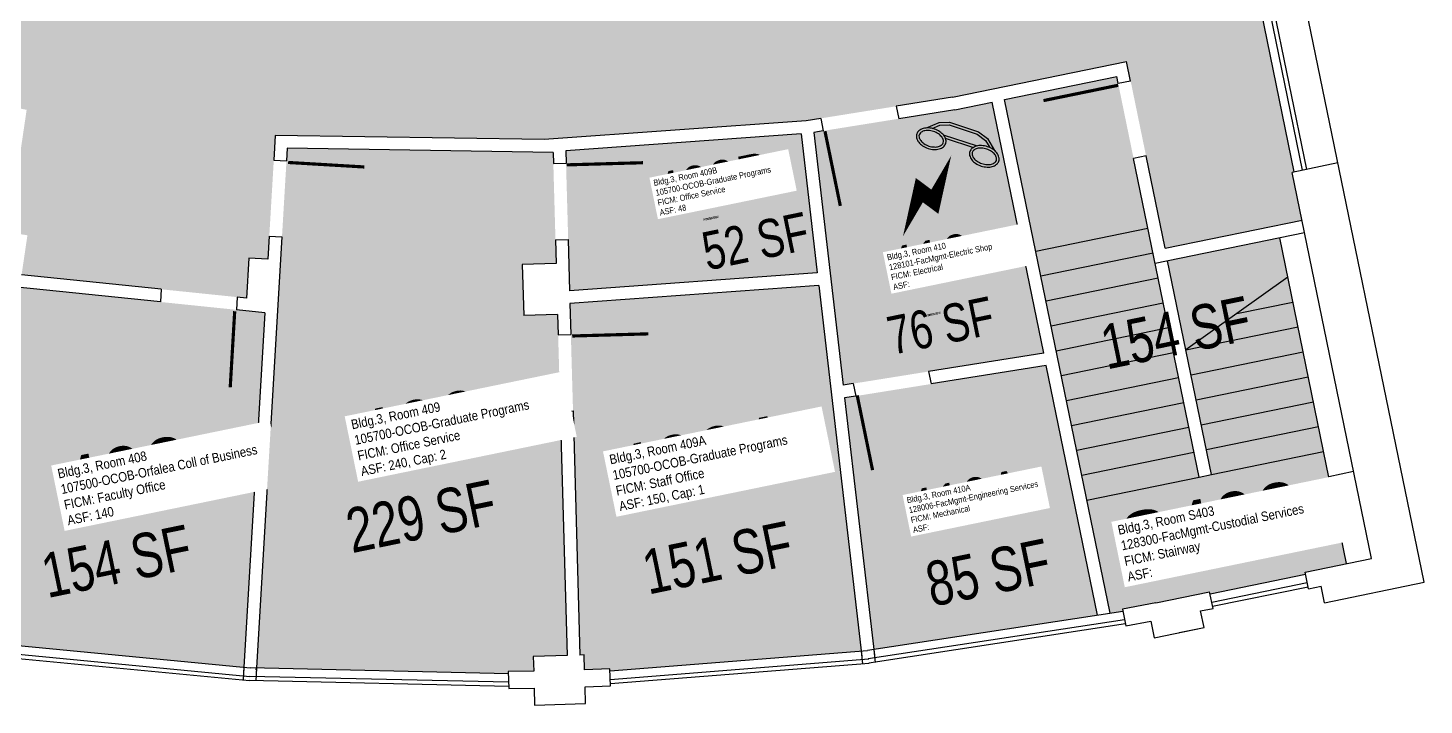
# Model space of a CAD drawing. Header units: inches. Extents: x 69197310 to 69200176, y 27671258 to 27673533.
# Drawn here: x 69199517 to 69200176, y 27671258 to 27671577 of the extents above; entities that cross this region are included whole.
import ezdxf
from ezdxf.enums import TextEntityAlignment as Align

# ---------------------------------------------------------------- set-up
doc = ezdxf.new("R2010")
doc.units = ezdxf.units.IN
doc.header["$LTSCALE"] = 100
doc.header["$MEASUREMENT"] = 0
doc.layers.get('0').update_dxf_attribs({"linetype": 'CONTINUOUS'})
for name, color, linetype in [('A-DOOR', 2, 'CONTINUOUS'), ('A-FLOR', 3, 'CONTINUOUS'), ('A-GLAZ', 1, 'CONTINUOUS'), ('A-IDEN-ICON', 4, 'CONTINUOUS'), ('A-IDEN-RNUM', 7, 'CONTINUOUS'), ('A-IDEN-SNUM', 4, 'CONTINUOUS'), ('A-IDEN-VNUM', 4, 'CONTINUOUS'), ('A-WALL', 5, 'CONTINUOUS'), ('AREA-TEXT', 3, 'CONTINUOUS'), ('Rooms-Category-Color', 7, 'CONTINUOUS'), ('Rooms-College-Color', 7, 'CONTINUOUS'), ('Rooms-Department-Color', 7, 'CONTINUOUS'), ('Rooms-Division-Color', 7, 'CONTINUOUS'), ('Rooms-Information', 7, 'CONTINUOUS')]:
    doc.layers.add(name, color=color, linetype=linetype)
doc.styles.add('CP_AREA', font='arial.ttf', dxfattribs={"height": 15})
doc.styles.add('CP_ROOMSNUMBER', font='arial.ttf', dxfattribs={"height": 1})
doc.styles.add('CP_ROOMVNUMBER', font='arial.ttf', dxfattribs={"width": 0.85, "height": 0.075})

# ---------------------------------------------------------------- blocks, each defined once
blk = doc.blocks.new('CPELECT')
blk.add_lwpolyline([(0.0623, 0.0629, 0, 0.03, 0), (0.0105, -0.0168, 0.03, 0.03, 0), (-0.0105, 0.0068, 0.03, 0, 0), (-0.0623, -0.0729, 0.03, 0, 0)], format="xyseb")
blk = doc.blocks.new('Cpphone')
at = {"color": 0, "linetype": 'ByBlock'}
for p, q in [((0.0169, 0.0279), (-0.0182, -0.0329)), ((0.0096, 0.0252), (-0.0196, -0.0252))]:
    blk.add_line(p, q, dxfattribs=at)
for points in [[(0.0364, 0.0572), (0.0417, 0.0308), (0.0382, 0.0108), (0.0082, -0.0411), (-0.0083, -0.0558), (-0.0338, -0.0645)], [(0.0334, 0.047), (0.0366, 0.0307), (0.0334, 0.0126), (0.0043, -0.0379), (-0.0109, -0.0514), (-0.0265, -0.0567)]]:
    blk.add_lwpolyline(points, dxfattribs=at)
for points in [[(0.0288, 0.0786, 0.139889), (0.0216, 0.0804, 0.107118), (0.0122, 0.0781, 0.079812), (0.0039, 0.0722, 0.067459), (-0.0035, 0.0626, 0.067459), (-0.008, 0.0515, 0.079812), (-0.009, 0.0413, 0.107118), (-0.0064, 0.032, 0.139889), (-0.0012, 0.0267, 0.139889), (0.0061, 0.0248, 0.107118), (0.0155, 0.0272, 0.079812), (0.0238, 0.0331, 0.067459), (0.0312, 0.0426, 0.067459), (0.0357, 0.0538, 0.079812), (0.0367, 0.0639, 0.107118), (0.034, 0.0732, 0.139889)], [(0.0263, 0.0743, 0.139889), (0.0218, 0.0754, 0.107118), (0.0144, 0.0736, 0.079812), (0.0074, 0.0686, 0.067459), (0.0008, 0.0601, 0.067459), (-0.0032, 0.0502, 0.079812), (-0.004, 0.0417, 0.107118), (-0.0019, 0.0344, 0.139889), (0.0013, 0.031, 0.139889), (0.0059, 0.0298, 0.107118), (0.0133, 0.0317, 0.079812), (0.0203, 0.0367, 0.067459), (0.0268, 0.0451, 0.067459), (0.0309, 0.055, 0.079812), (0.0317, 0.0636, 0.107118), (0.0296, 0.0709, 0.139889)], [(-0.0262, -0.0167, 0.139889), (-0.0334, -0.0148, 0.107118), (-0.0428, -0.0172, 0.079812), (-0.0511, -0.0231, 0.067459), (-0.0585, -0.0326, 0.067459), (-0.063, -0.0438, 0.079812), (-0.064, -0.0539, 0.107118), (-0.0614, -0.0632, 0.139889), (-0.0562, -0.0686, 0.139889), (-0.0489, -0.0704, 0.107118), (-0.0395, -0.0681, 0.079812), (-0.0312, -0.0622, 0.067459), (-0.0238, -0.0526, 0.067459), (-0.0193, -0.0415, 0.079812), (-0.0183, -0.0313, 0.107118), (-0.021, -0.022, 0.139889)], [(-0.0287, -0.021, 0.139889), (-0.0332, -0.0198, 0.107118), (-0.0406, -0.0217, 0.079812), (-0.0476, -0.0267, 0.067459), (-0.0542, -0.0351, 0.067459), (-0.0582, -0.045, 0.079812), (-0.059, -0.0536, 0.107118), (-0.0569, -0.0609, 0.139889), (-0.0537, -0.0643, 0.139889), (-0.0491, -0.0654, 0.107118), (-0.0417, -0.0636, 0.079812), (-0.0347, -0.0586, 0.067459), (-0.0282, -0.0501, 0.067459), (-0.0241, -0.0402, 0.079812), (-0.0233, -0.0317, 0.107118), (-0.0254, -0.0244, 0.139889)]]:
    blk.add_lwpolyline(points, format="xyb", close=True, dxfattribs=at)

msp = doc.modelspace()

# ---------------------------------------------------------------- hatches: boundary and pattern name
at = {"layer": 'Rooms-Category-Color', "true_color": 0xadadad}
for points in [[(69199759.08, 27671584.56), (69199752.26, 27671584.67), (69199716.23, 27671585.22), (69199640.42, 27671586.4), (69199565, 27671594.17), (69199529.16, 27671597.86), (69199522.38, 27671598.56), (69199515.69, 27671599.85), (69199480.3, 27671606.65), (69199405.84, 27671620.97), (69199332.92, 27671641.72), (69199298.26, 27671651.59), (69199291.71, 27671653.45), (69199285.34, 27671655.88), (69199251.67, 27671668.73), (69199180.83, 27671695.76), (69199112.62, 27671728.86), (69199080.2, 27671744.59), (69199074.07, 27671747.57), (69199068.22, 27671751.06), (69199037.29, 27671769.56), (69198972.22, 27671808.48), (69198910.8, 27671852.92), (69198881.6, 27671874.05), (69198876.08, 27671878.04), (69198870.92, 27671882.5), (69198843.68, 27671906.09), (69198786.36, 27671955.72), (69198733.58, 27672010.15), (69198708.5, 27672036.02), (69198703.75, 27672040.91), (69198699.45, 27672046.2), (69198676.72, 27672074.16), (69198628.89, 27672132.99), (69198586.36, 27672195.76), (69198566.15, 27672225.59), (69198562.33, 27672231.24), (69198559.01, 27672237.19), (69198541.48, 27672268.67), (69198504.59, 27672334.91), (69198456.1, 27672443.23), (69198454.6, 27672447.57), (69198442.81, 27672481.59), (69198417.24, 27672555.35), (69198409.37, 27672586.64), (69198400.59, 27672621.59), (69198388.3, 27672670.44), (69198386.49, 27672679.26), (69198396.57, 27672681.33), (69198364.36, 27672838.05), (69198313.43, 27672827.58), (69198296.31, 27672910.84), (69198299.25, 27672911.45), (69198291.6, 27672948.67), (69198211.28, 27672932.16), (69198218.93, 27672894.94), (69198221.87, 27672895.54), (69198271.2, 27672655.56), (69198327.66, 27672667.17), (69198329.48, 27672658.35), (69198359.69, 27672538.18), (69198397.32, 27672429.62), (69198386.17, 27672425.2), (69198352.7, 27672411.94), (69198340.75, 27672407.2), (69198361.01, 27672361.95), (69198380.62, 27672318.14), (69198395.98, 27672283.84), (69198449.43, 27672310.63), (69198511.19, 27672199.75), (69198582.37, 27672094.68), (69198535.4, 27672059.78), (69198540.76, 27672052.56), (69198525.59, 27672041.28), (69198592.91, 27671958.5), (69198607.04, 27671971.05), (69198618.99, 27671957.59), (69198663.03, 27671996.72), (69198745.11, 27671912.07), (69198841.06, 27671829), (69198804.72, 27671783.13), (69198811.77, 27671777.54), (69198800.04, 27671762.73), (69198886.48, 27671700.18), (69198896.89, 27671715.97), (69198911.92, 27671706.06), (69198944.33, 27671755.25), (69199045.52, 27671694.73), (69199159.7, 27671639.32), (69199136.47, 27671585.61), (69199144.73, 27671582.04), (69199137.23, 27671564.69), (69199236.92, 27671526.65), (69199242.88, 27671544.59), (69199259.96, 27671538.91), (69199278.54, 27671594.82), (69199391.94, 27671562.55), (69199516.57, 27671538.58), (69199508.04, 27671480.69), (69199516.94, 27671479.38), (69199514.18, 27671460.68), (69199620.32, 27671449.74), (69199621.44, 27671468.61), (69199630.42, 27671468.07), (69199633.88, 27671526.49), (69199760.77, 27671524.53), (69199884.36, 27671533.42), (69199891.27, 27671534.53), (69199926.85, 27671540.24), (69199953.47, 27671544.51), (69200035.62, 27671561.39), (69200053.74, 27671473.24), (69200118.39, 27671486.53), (69200113.76, 27671509.05), (69200114.74, 27671509.26), (69200096.62, 27671597.41), (69200095.64, 27671597.21), (69200088.62, 27671631.34), (69200036.52, 27671620.63), (69200001.23, 27671613.54), (69199987.89, 27671610.8), (69199952.31, 27671605.09), (69199877.45, 27671593.08), (69199801.82, 27671587.64), (69199765.88, 27671585.05)], [(69200030.95, 27671554.31), (69199978.06, 27671543.44), (69200027.89, 27671300.99), (69200033.83, 27671301.9), (69200033.63, 27671302.87), (69200074.8, 27671311.16), (69200075.01, 27671310.18), (69200120.06, 27671319.44), (69200119.86, 27671320.42), (69200139.45, 27671324.45), (69200107.84, 27671478.23), (69200054.95, 27671467.36), (69200075.69, 27671366.47), (69200069.81, 27671365.26)], [(69199972.18, 27671542.23), (69199954.55, 27671538.61), (69199888.02, 27671527.93), (69199901.86, 27671408.62), (69199996.52, 27671423.8)], [(69199902.55, 27671402.65), (69199997.73, 27671417.92), (69200021.95, 27671300.08), (69199916.32, 27671283.91)]]:
    msp.add_hatch(color=253, dxfattribs=at).paths.add_polyline_path(points)
at = {"layer": 'Rooms-Category-Color', "true_color": 0xfa9ba3}
for points in [[(69199770.93, 27671519.24), (69199882.06, 27671527.24), (69199889.67, 27671461.62), (69199772.79, 27671453.21)], [(69199504.35, 27671455.66), (69199628.93, 27671442.82), (69199619.03, 27671275.53), (69199500.7, 27671286.87), (69199500.84, 27671287.85), (69199488.95, 27671289.47), (69199489.97, 27671296.4), (69199481.07, 27671297.71)], [(69199772.96, 27671447.2), (69199890.36, 27671455.65), (69199910.36, 27671283.22), (69199791.85, 27671273.84), (69199791.82, 27671274.83), (69199779.83, 27671274.36), (69199779.63, 27671281.36), (69199777.64, 27671281.3)]]:
    msp.add_hatch(color=241, dxfattribs=at).paths.add_polyline_path(points)
at = {"layer": 'Rooms-College-Color', "true_color": 0xadadad}
for points in [[(69199759.08, 27671584.56), (69199752.26, 27671584.67), (69199716.23, 27671585.22), (69199640.42, 27671586.4), (69199565, 27671594.17), (69199529.16, 27671597.86), (69199522.38, 27671598.56), (69199515.69, 27671599.85), (69199480.3, 27671606.65), (69199405.84, 27671620.97), (69199332.92, 27671641.72), (69199298.26, 27671651.59), (69199291.71, 27671653.45), (69199285.34, 27671655.88), (69199251.67, 27671668.73), (69199180.83, 27671695.76), (69199112.62, 27671728.86), (69199080.2, 27671744.59), (69199074.07, 27671747.57), (69199068.22, 27671751.06), (69199037.29, 27671769.56), (69198972.22, 27671808.48), (69198910.8, 27671852.92), (69198881.6, 27671874.05), (69198876.08, 27671878.04), (69198870.92, 27671882.5), (69198843.68, 27671906.09), (69198786.36, 27671955.72), (69198733.58, 27672010.15), (69198708.5, 27672036.02), (69198703.75, 27672040.91), (69198699.45, 27672046.2), (69198676.72, 27672074.16), (69198628.89, 27672132.99), (69198586.36, 27672195.76), (69198566.15, 27672225.59), (69198562.33, 27672231.24), (69198559.01, 27672237.19), (69198541.48, 27672268.67), (69198504.59, 27672334.91), (69198456.1, 27672443.23), (69198454.6, 27672447.57), (69198442.81, 27672481.59), (69198417.24, 27672555.35), (69198409.37, 27672586.64), (69198400.59, 27672621.59), (69198388.3, 27672670.44), (69198386.49, 27672679.26), (69198396.57, 27672681.33), (69198364.36, 27672838.05), (69198313.43, 27672827.58), (69198296.31, 27672910.84), (69198299.25, 27672911.45), (69198291.6, 27672948.67), (69198211.28, 27672932.16), (69198218.93, 27672894.94), (69198221.87, 27672895.54), (69198271.2, 27672655.56), (69198327.66, 27672667.17), (69198329.48, 27672658.35), (69198359.69, 27672538.18), (69198397.32, 27672429.62), (69198386.17, 27672425.2), (69198352.7, 27672411.94), (69198340.75, 27672407.2), (69198361.01, 27672361.95), (69198380.62, 27672318.14), (69198395.98, 27672283.84), (69198449.43, 27672310.63), (69198511.19, 27672199.75), (69198582.37, 27672094.68), (69198535.4, 27672059.78), (69198540.76, 27672052.56), (69198525.59, 27672041.28), (69198592.91, 27671958.5), (69198607.04, 27671971.05), (69198618.99, 27671957.59), (69198663.03, 27671996.72), (69198745.11, 27671912.07), (69198841.06, 27671829), (69198804.72, 27671783.13), (69198811.77, 27671777.54), (69198800.04, 27671762.73), (69198886.48, 27671700.18), (69198896.89, 27671715.97), (69198911.92, 27671706.06), (69198944.33, 27671755.25), (69199045.52, 27671694.73), (69199159.7, 27671639.32), (69199136.47, 27671585.61), (69199144.73, 27671582.04), (69199137.23, 27671564.69), (69199236.92, 27671526.65), (69199242.88, 27671544.59), (69199259.96, 27671538.91), (69199278.54, 27671594.82), (69199391.94, 27671562.55), (69199516.57, 27671538.58), (69199508.04, 27671480.69), (69199516.94, 27671479.38), (69199514.18, 27671460.68), (69199620.32, 27671449.74), (69199621.44, 27671468.61), (69199630.42, 27671468.07), (69199633.88, 27671526.49), (69199760.77, 27671524.53), (69199884.36, 27671533.42), (69199891.27, 27671534.53), (69199926.85, 27671540.24), (69199953.47, 27671544.51), (69200035.62, 27671561.39), (69200053.74, 27671473.24), (69200118.39, 27671486.53), (69200113.76, 27671509.05), (69200114.74, 27671509.26), (69200096.62, 27671597.41), (69200095.64, 27671597.21), (69200088.62, 27671631.34), (69200036.52, 27671620.63), (69200001.23, 27671613.54), (69199987.89, 27671610.8), (69199952.31, 27671605.09), (69199877.45, 27671593.08), (69199801.82, 27671587.64), (69199765.88, 27671585.05)], [(69200030.95, 27671554.31), (69199978.06, 27671543.44), (69200027.89, 27671300.99), (69200033.83, 27671301.9), (69200033.63, 27671302.87), (69200074.8, 27671311.16), (69200075.01, 27671310.18), (69200120.06, 27671319.44), (69200119.86, 27671320.42), (69200139.45, 27671324.45), (69200107.84, 27671478.23), (69200054.95, 27671467.36), (69200075.69, 27671366.47), (69200069.81, 27671365.26)], [(69199972.18, 27671542.23), (69199954.55, 27671538.61), (69199888.02, 27671527.93), (69199901.86, 27671408.62), (69199996.52, 27671423.8)], [(69199902.55, 27671402.65), (69199997.73, 27671417.92), (69200021.95, 27671300.08), (69199916.32, 27671283.91)]]:
    msp.add_hatch(color=253, dxfattribs=at).paths.add_polyline_path(points)
at = {"layer": 'Rooms-College-Color', "true_color": 0xfa9ba3}
for points in [[(69199770.93, 27671519.24), (69199882.06, 27671527.24), (69199889.67, 27671461.62), (69199772.79, 27671453.21)], [(69199504.35, 27671455.66), (69199628.93, 27671442.82), (69199619.03, 27671275.53), (69199500.7, 27671286.87), (69199500.84, 27671287.85), (69199488.95, 27671289.47), (69199489.97, 27671296.4), (69199481.07, 27671297.71)], [(69199772.96, 27671447.2), (69199890.36, 27671455.65), (69199910.36, 27671283.22), (69199791.85, 27671273.84), (69199791.82, 27671274.83), (69199779.83, 27671274.36), (69199779.63, 27671281.36), (69199777.64, 27671281.3)]]:
    msp.add_hatch(color=241, dxfattribs=at).paths.add_polyline_path(points)
at = {"layer": 'Rooms-Department-Color', "true_color": 0xacacac}
for points in [[(69199759.08, 27671584.56), (69199752.26, 27671584.67), (69199716.23, 27671585.22), (69199640.42, 27671586.4), (69199565, 27671594.17), (69199529.16, 27671597.86), (69199522.38, 27671598.56), (69199515.69, 27671599.85), (69199480.3, 27671606.65), (69199405.84, 27671620.97), (69199332.92, 27671641.72), (69199298.26, 27671651.59), (69199291.71, 27671653.45), (69199285.34, 27671655.88), (69199251.67, 27671668.73), (69199180.83, 27671695.76), (69199112.62, 27671728.86), (69199080.2, 27671744.59), (69199074.07, 27671747.57), (69199068.22, 27671751.06), (69199037.29, 27671769.56), (69198972.22, 27671808.48), (69198910.8, 27671852.92), (69198881.6, 27671874.05), (69198876.08, 27671878.04), (69198870.92, 27671882.5), (69198843.68, 27671906.09), (69198786.36, 27671955.72), (69198733.58, 27672010.15), (69198708.5, 27672036.02), (69198703.75, 27672040.91), (69198699.45, 27672046.2), (69198676.72, 27672074.16), (69198628.89, 27672132.99), (69198586.36, 27672195.76), (69198566.15, 27672225.59), (69198562.33, 27672231.24), (69198559.01, 27672237.19), (69198541.48, 27672268.67), (69198504.59, 27672334.91), (69198456.1, 27672443.23), (69198454.6, 27672447.57), (69198442.81, 27672481.59), (69198417.24, 27672555.35), (69198409.37, 27672586.64), (69198400.59, 27672621.59), (69198388.3, 27672670.44), (69198386.49, 27672679.26), (69198396.57, 27672681.33), (69198364.36, 27672838.05), (69198313.43, 27672827.58), (69198296.31, 27672910.84), (69198299.25, 27672911.45), (69198291.6, 27672948.67), (69198211.28, 27672932.16), (69198218.93, 27672894.94), (69198221.87, 27672895.54), (69198271.2, 27672655.56), (69198327.66, 27672667.17), (69198329.48, 27672658.35), (69198359.69, 27672538.18), (69198397.32, 27672429.62), (69198386.17, 27672425.2), (69198352.7, 27672411.94), (69198340.75, 27672407.2), (69198361.01, 27672361.95), (69198380.62, 27672318.14), (69198395.98, 27672283.84), (69198449.43, 27672310.63), (69198511.19, 27672199.75), (69198582.37, 27672094.68), (69198535.4, 27672059.78), (69198540.76, 27672052.56), (69198525.59, 27672041.28), (69198592.91, 27671958.5), (69198607.04, 27671971.05), (69198618.99, 27671957.59), (69198663.03, 27671996.72), (69198745.11, 27671912.07), (69198841.06, 27671829), (69198804.72, 27671783.13), (69198811.77, 27671777.54), (69198800.04, 27671762.73), (69198886.48, 27671700.18), (69198896.89, 27671715.97), (69198911.92, 27671706.06), (69198944.33, 27671755.25), (69199045.52, 27671694.73), (69199159.7, 27671639.32), (69199136.47, 27671585.61), (69199144.73, 27671582.04), (69199137.23, 27671564.69), (69199236.92, 27671526.65), (69199242.88, 27671544.59), (69199259.96, 27671538.91), (69199278.54, 27671594.82), (69199391.94, 27671562.55), (69199516.57, 27671538.58), (69199508.04, 27671480.69), (69199516.94, 27671479.38), (69199514.18, 27671460.68), (69199620.32, 27671449.74), (69199621.44, 27671468.61), (69199630.42, 27671468.07), (69199633.88, 27671526.49), (69199760.77, 27671524.53), (69199884.36, 27671533.42), (69199891.27, 27671534.53), (69199926.85, 27671540.24), (69199953.47, 27671544.51), (69200035.62, 27671561.39), (69200053.74, 27671473.24), (69200118.39, 27671486.53), (69200113.76, 27671509.05), (69200114.74, 27671509.26), (69200096.62, 27671597.41), (69200095.64, 27671597.21), (69200088.62, 27671631.34), (69200036.52, 27671620.63), (69200001.23, 27671613.54), (69199987.89, 27671610.8), (69199952.31, 27671605.09), (69199877.45, 27671593.08), (69199801.82, 27671587.64), (69199765.88, 27671585.05)], [(69200030.95, 27671554.31), (69199978.06, 27671543.44), (69200027.89, 27671300.99), (69200033.83, 27671301.9), (69200033.63, 27671302.87), (69200074.8, 27671311.16), (69200075.01, 27671310.18), (69200120.06, 27671319.44), (69200119.86, 27671320.42), (69200139.45, 27671324.45), (69200107.84, 27671478.23), (69200054.95, 27671467.36), (69200075.69, 27671366.47), (69200069.81, 27671365.26)], [(69199972.18, 27671542.23), (69199954.55, 27671538.61), (69199888.02, 27671527.93), (69199901.86, 27671408.62), (69199996.52, 27671423.8)], [(69199902.55, 27671402.65), (69199997.73, 27671417.92), (69200021.95, 27671300.08), (69199916.32, 27671283.91)]]:
    msp.add_hatch(color=253, dxfattribs=at).paths.add_polyline_path(points)
at = {"layer": 'Rooms-Department-Color', "true_color": 0xfa9ba3}
for points in [[(69199770.93, 27671519.24), (69199882.06, 27671527.24), (69199889.67, 27671461.62), (69199772.79, 27671453.21)], [(69199504.35, 27671455.66), (69199628.93, 27671442.82), (69199619.03, 27671275.53), (69199500.7, 27671286.87), (69199500.84, 27671287.85), (69199488.95, 27671289.47), (69199489.97, 27671296.4), (69199481.07, 27671297.71)], [(69199772.96, 27671447.2), (69199890.36, 27671455.65), (69199910.36, 27671283.22), (69199791.85, 27671273.84), (69199791.82, 27671274.83), (69199779.83, 27671274.36), (69199779.63, 27671281.36), (69199777.64, 27671281.3)]]:
    msp.add_hatch(color=241, dxfattribs=at).paths.add_polyline_path(points)
at = {"layer": 'Rooms-Division-Color', "true_color": 0xadadad}
for points in [[(69199759.08, 27671584.56), (69199752.26, 27671584.67), (69199716.23, 27671585.22), (69199640.42, 27671586.4), (69199565, 27671594.17), (69199529.16, 27671597.86), (69199522.38, 27671598.56), (69199515.69, 27671599.85), (69199480.3, 27671606.65), (69199405.84, 27671620.97), (69199332.92, 27671641.72), (69199298.26, 27671651.59), (69199291.71, 27671653.45), (69199285.34, 27671655.88), (69199251.67, 27671668.73), (69199180.83, 27671695.76), (69199112.62, 27671728.86), (69199080.2, 27671744.59), (69199074.07, 27671747.57), (69199068.22, 27671751.06), (69199037.29, 27671769.56), (69198972.22, 27671808.48), (69198910.8, 27671852.92), (69198881.6, 27671874.05), (69198876.08, 27671878.04), (69198870.92, 27671882.5), (69198843.68, 27671906.09), (69198786.36, 27671955.72), (69198733.58, 27672010.15), (69198708.5, 27672036.02), (69198703.75, 27672040.91), (69198699.45, 27672046.2), (69198676.72, 27672074.16), (69198628.89, 27672132.99), (69198586.36, 27672195.76), (69198566.15, 27672225.59), (69198562.33, 27672231.24), (69198559.01, 27672237.19), (69198541.48, 27672268.67), (69198504.59, 27672334.91), (69198456.1, 27672443.23), (69198454.6, 27672447.57), (69198442.81, 27672481.59), (69198417.24, 27672555.35), (69198409.37, 27672586.64), (69198400.59, 27672621.59), (69198388.3, 27672670.44), (69198386.49, 27672679.26), (69198396.57, 27672681.33), (69198364.36, 27672838.05), (69198313.43, 27672827.58), (69198296.31, 27672910.84), (69198299.25, 27672911.45), (69198291.6, 27672948.67), (69198211.28, 27672932.16), (69198218.93, 27672894.94), (69198221.87, 27672895.54), (69198271.2, 27672655.56), (69198327.66, 27672667.17), (69198329.48, 27672658.35), (69198359.69, 27672538.18), (69198397.32, 27672429.62), (69198386.17, 27672425.2), (69198352.7, 27672411.94), (69198340.75, 27672407.2), (69198361.01, 27672361.95), (69198380.62, 27672318.14), (69198395.98, 27672283.84), (69198449.43, 27672310.63), (69198511.19, 27672199.75), (69198582.37, 27672094.68), (69198535.4, 27672059.78), (69198540.76, 27672052.56), (69198525.59, 27672041.28), (69198592.91, 27671958.5), (69198607.04, 27671971.05), (69198618.99, 27671957.59), (69198663.03, 27671996.72), (69198745.11, 27671912.07), (69198841.06, 27671829), (69198804.72, 27671783.13), (69198811.77, 27671777.54), (69198800.04, 27671762.73), (69198886.48, 27671700.18), (69198896.89, 27671715.97), (69198911.92, 27671706.06), (69198944.33, 27671755.25), (69199045.52, 27671694.73), (69199159.7, 27671639.32), (69199136.47, 27671585.61), (69199144.73, 27671582.04), (69199137.23, 27671564.69), (69199236.92, 27671526.65), (69199242.88, 27671544.59), (69199259.96, 27671538.91), (69199278.54, 27671594.82), (69199391.94, 27671562.55), (69199516.57, 27671538.58), (69199508.04, 27671480.69), (69199516.94, 27671479.38), (69199514.18, 27671460.68), (69199620.32, 27671449.74), (69199621.44, 27671468.61), (69199630.42, 27671468.07), (69199633.88, 27671526.49), (69199760.77, 27671524.53), (69199884.36, 27671533.42), (69199891.27, 27671534.53), (69199926.85, 27671540.24), (69199953.47, 27671544.51), (69200035.62, 27671561.39), (69200053.74, 27671473.24), (69200118.39, 27671486.53), (69200113.76, 27671509.05), (69200114.74, 27671509.26), (69200096.62, 27671597.41), (69200095.64, 27671597.21), (69200088.62, 27671631.34), (69200036.52, 27671620.63), (69200001.23, 27671613.54), (69199987.89, 27671610.8), (69199952.31, 27671605.09), (69199877.45, 27671593.08), (69199801.82, 27671587.64), (69199765.88, 27671585.05)], [(69200030.95, 27671554.31), (69199978.06, 27671543.44), (69200027.89, 27671300.99), (69200033.83, 27671301.9), (69200033.63, 27671302.87), (69200074.8, 27671311.16), (69200075.01, 27671310.18), (69200120.06, 27671319.44), (69200119.86, 27671320.42), (69200139.45, 27671324.45), (69200107.84, 27671478.23), (69200054.95, 27671467.36), (69200075.69, 27671366.47), (69200069.81, 27671365.26)], [(69199972.18, 27671542.23), (69199954.55, 27671538.61), (69199888.02, 27671527.93), (69199901.86, 27671408.62), (69199996.52, 27671423.8)], [(69199902.55, 27671402.65), (69199997.73, 27671417.92), (69200021.95, 27671300.08), (69199916.32, 27671283.91)]]:
    msp.add_hatch(color=253, dxfattribs=at).paths.add_polyline_path(points)
at = {"layer": 'Rooms-Division-Color', "true_color": 0xfa9ba3}
for points in [[(69199770.93, 27671519.24), (69199882.06, 27671527.24), (69199889.67, 27671461.62), (69199772.79, 27671453.21)], [(69199504.35, 27671455.66), (69199628.93, 27671442.82), (69199619.03, 27671275.53), (69199500.7, 27671286.87), (69199500.84, 27671287.85), (69199488.95, 27671289.47), (69199489.97, 27671296.4), (69199481.07, 27671297.71)], [(69199772.96, 27671447.2), (69199890.36, 27671455.65), (69199910.36, 27671283.22), (69199791.85, 27671273.84), (69199791.82, 27671274.83), (69199779.83, 27671274.36), (69199779.63, 27671281.36), (69199777.64, 27671281.3)]]:
    msp.add_hatch(color=241, dxfattribs=at).paths.add_polyline_path(points)

# ---------------------------------------------------------------- linework, layer by layer
at = {"layer": 'A-DOOR'}
for points in [[(69200031.66, 27671550.16, 1.5, 1.5, 0), (69199996.4, 27671542.92, 0, 0, 0), (69199996.55, 27671542.18, 0, 0, 0.414214), (69200040.23, 27671515.94, 0, 0, 0.414214)], [(69199893.27, 27671528.49, 1.5, 1.5, 0), (69199900.52, 27671493.23, 0, 0, 0), (69199901.26, 27671493.38, 0, 0, 0.414214), (69199927.5, 27671537.06, 0, 0, 0.414214)], [(69199639.96, 27671513.73, 1.5, 1.5, 0), (69199675.89, 27671511.6, 0, 0, 0), (69199675.85, 27671510.85, 0, 0, -0.414214), (69199636.38, 27671478.63, 0, 0, -0.414214)], [(69199771.46, 27671512.6, 1.5, 1.5, 0), (69199807.44, 27671513.61, 0, 0, 0), (69199807.46, 27671512.86, 0, 0, -0.414214), (69199770.95, 27671477.32, 0, 0, -0.414214)], [(69199614.75, 27671443.54, 1.5, 1.5, 0), (69199612.63, 27671407.6, 0, 0, 0), (69199611.88, 27671407.64, 0, 0, -0.414214), (69199579.65, 27671447.12, 0, 0, -0.414214)], [(69199773.99, 27671431.85, 1.5, 1.5, 0), (69199809.98, 27671432.86, 0, 0, 0), (69199810, 27671432.11, 0, 0, -0.414214), (69199773.48, 27671396.57, 0, 0, -0.414214)], [(69199908.48, 27671403.82, 1.5, 1.5, 0), (69199915.73, 27671368.56, 0, 0, 0), (69199916.46, 27671368.71, 0, 0, 0.414214), (69199942.7, 27671412.39, 0, 0, 0.414214)]]:
    msp.add_lwpolyline(points, format="xyseb", dxfattribs=at)
at = {"layer": 'A-FLOR'}
for p, q in [((69199992.75, 27671471.93), (69200045.65, 27671482.8)), ((69199995.17, 27671460.18), (69200048.07, 27671471.05)), ((69199997.59, 27671448.42), (69200050.48, 27671459.3)), ((69200111.67, 27671459.62), (69200063.61, 27671425.24)), ((69200000, 27671436.67), (69200052.9, 27671447.54)), ((69200087.64, 27671442.43), (69200114.08, 27671447.87)), ((69200063.61, 27671425.24), (69200116.5, 27671436.11)), ((69200002.42, 27671424.91), (69200055.31, 27671435.79)), ((69200004.83, 27671413.16), (69200057.73, 27671424.03)), ((69200066.02, 27671413.49), (69200118.92, 27671424.36)), ((69200007.25, 27671401.41), (69200060.15, 27671412.28)), ((69200068.44, 27671401.73), (69200121.33, 27671412.6)), ((69200009.67, 27671389.65), (69200062.56, 27671400.52)), ((69200070.85, 27671389.98), (69200123.75, 27671400.85)), ((69200012.08, 27671377.9), (69200064.98, 27671388.77)), ((69200073.27, 27671378.22), (69200126.16, 27671389.1)), ((69200014.5, 27671366.14), (69200067.39, 27671377.02)), ((69200075.69, 27671366.47), (69200128.58, 27671377.34)), ((69200016.92, 27671354.39), (69200069.81, 27671365.26))]:
    msp.add_line(p, q, dxfattribs=at)
at = {"layer": 'A-GLAZ'}
for p, q in [((69200114.74, 27671509.26), (69200096.62, 27671597.41)), ((69200118.66, 27671510.06), (69200100.54, 27671598.22)), ((69200120.62, 27671510.46), (69200102.5, 27671598.62)), ((69200075.01, 27671310.18), (69200120.06, 27671319.44)), ((69200075.81, 27671306.26), (69200120.87, 27671315.52)), ((69200076.21, 27671304.3), (69200121.27, 27671313.56)), ((69200033.83, 27671301.9), (69199913.35, 27671283.45)), ((69200034.64, 27671297.98), (69199913.71, 27671279.46)), ((69200035.04, 27671296.02), (69199914.01, 27671277.48)), ((69199500.7, 27671286.87), (69199622.02, 27671275.24)), ((69199499.82, 27671280.92), (69199621.7, 27671269.24)), ((69199500.11, 27671282.91), (69199621.89, 27671271.23)), ((69199791.85, 27671273.84), (69199913.35, 27671283.45)), ((69199791.96, 27671269.83), (69199913.92, 27671279.49)), ((69199910.37, 27671283.11), (69199911.06, 27671277.14)), ((69199916.33, 27671283.8), (69199917.02, 27671277.83)), ((69199619.03, 27671275.42), (69199618.67, 27671269.42)), ((69199743.87, 27671272.49), (69199622.02, 27671275.24)), ((69199625.01, 27671275.06), (69199624.66, 27671269.07)), ((69199792.02, 27671267.83), (69199914.08, 27671277.49)), ((69199744.04, 27671266.48), (69199621.63, 27671269.25)), ((69199743.98, 27671268.48), (69199621.67, 27671271.25))]:
    msp.add_line(p, q, dxfattribs=at)
at = {"layer": 'A-IDEN-VNUM'}
msp.add_line((69199625.14, 27671275.17), (69199624.49, 27671274.5), dxfattribs=at)
at = {"layer": 'A-WALL'}
for p, q in [((69200175.98, 27671315.62), (69200076.52, 27671799.5)), ((69199953.47, 27671544.51), (69200035.62, 27671561.39)), ((69200037.52, 27671552.13), (69200035.62, 27671561.39)), ((69199978.06, 27671543.44), (69200030.95, 27671554.31)), ((69200031.65, 27671550.93), (69200030.95, 27671554.31)), ((69200037.52, 27671552.13), (69200031.65, 27671550.93)), ((69199953.47, 27671544.51), (69199926.85, 27671540.24)), ((69199954.55, 27671538.61), (69199972.18, 27671542.23)), ((69199996.52, 27671423.8), (69199972.18, 27671542.23)), ((69200027.89, 27671300.99), (69199978.06, 27671543.44)), ((69199926.85, 27671540.24), (69199928.06, 27671534.35)), ((69199954.55, 27671538.61), (69199928.06, 27671534.35)), ((69199884.36, 27671533.42), (69199760.77, 27671524.53)), ((69199891.27, 27671534.53), (69199884.36, 27671533.42)), ((69199892.48, 27671528.65), (69199888.02, 27671527.93)), ((69199891.27, 27671534.53), (69199892.48, 27671528.65)), ((69199633.88, 27671526.49), (69199633.19, 27671514.88)), ((69199760.77, 27671524.53), (69199633.88, 27671526.49)), ((69199882.06, 27671527.24), (69199770.93, 27671519.24)), ((69199882.06, 27671527.24), (69199889.67, 27671461.62)), ((69199888.02, 27671527.93), (69199901.86, 27671408.62)), ((69199639.53, 27671520.4), (69199639.18, 27671514.52)), ((69199764.95, 27671518.46), (69199639.53, 27671520.4)), ((69199764.95, 27671518.46), (69199765.1, 27671513.17)), ((69199770.93, 27671519.24), (69199771.09, 27671513.34)), ((69200044.77, 27671516.87), (69200038.89, 27671515.66)), ((69200069.81, 27671365.26), (69200038.89, 27671515.66)), ((69200053.74, 27671473.24), (69200044.77, 27671516.87)), ((69199633.19, 27671514.88), (69199639.18, 27671514.52)), ((69199765.1, 27671513.17), (69199771.09, 27671513.34)), ((69200135.31, 27671513.48), (69200113.76, 27671509.05)), ((69200151.21, 27671326.86), (69200113.76, 27671509.05)), ((69200053.74, 27671473.24), (69200118.39, 27671486.53)), ((69199637.05, 27671478.59), (69199624.87, 27671272.56)), ((69199631.06, 27671478.94), (69199630.42, 27671468.07)), ((69199631.06, 27671478.94), (69199637.05, 27671478.59)), ((69199766.11, 27671477.18), (69199772.11, 27671477.35)), ((69199766.11, 27671477.18), (69199766.42, 27671466.02)), ((69199772.11, 27671477.35), (69199772.79, 27671453.21)), ((69200049.07, 27671466.15), (69200119.6, 27671480.65)), ((69200139.45, 27671324.45), (69200107.84, 27671478.23)), ((69199621.44, 27671468.61), (69199620.32, 27671449.74)), ((69199630.42, 27671468.07), (69199621.44, 27671468.61)), ((69199766.42, 27671466.02), (69199750.43, 27671465.57)), ((69199750.43, 27671465.57), (69199751.11, 27671441.58)), ((69200075.69, 27671366.47), (69200054.95, 27671467.36)), ((69199580.05, 27671453.89), (69199514.18, 27671460.68)), ((69199889.67, 27671461.62), (69199772.79, 27671453.21)), ((69199579.7, 27671447.89), (69199504.35, 27671455.66)), ((69199580.05, 27671453.89), (69199579.7, 27671447.89)), ((69199615.9, 27671450.19), (69199615.54, 27671444.2)), ((69199620.32, 27671449.74), (69199615.9, 27671450.19)), ((69199890.36, 27671455.65), (69199772.96, 27671447.2)), ((69199890.36, 27671455.65), (69199910.66, 27671280.62)), ((69199628.93, 27671442.82), (69199615.54, 27671444.2)), ((69199628.93, 27671442.82), (69199618.88, 27671272.92)), ((69199772.96, 27671447.2), (69199773.37, 27671432.58)), ((69199767.1, 27671442.03), (69199751.11, 27671441.58)), ((69199767.1, 27671442.03), (69199767.37, 27671432.41)), ((69199767.37, 27671432.41), (69199773.37, 27671432.58)), ((69199996.52, 27671423.8), (69199942.15, 27671415.08)), ((69199997.73, 27671417.92), (69199943.36, 27671409.2)), ((69200021.95, 27671300.08), (69199997.73, 27671417.92)), ((69199942.15, 27671415.08), (69199943.36, 27671409.2)), ((69199906.57, 27671409.37), (69199901.86, 27671408.62)), ((69199907.78, 27671403.49), (69199902.55, 27671402.65)), ((69199906.57, 27671409.37), (69199907.78, 27671403.49)), ((69199768.39, 27671396.42), (69199774.38, 27671396.59)), ((69199774.38, 27671396.59), (69199777.64, 27671281.3)), ((69199902.55, 27671402.65), (69199916.62, 27671281.31)), ((69199768.39, 27671396.42), (69199771.64, 27671281.13)), ((69200069.81, 27671365.26), (69200075.69, 27671366.47)), ((69200131, 27671365.59), (69200142.75, 27671368)), ((69200119.86, 27671320.42), (69200151.21, 27671326.86)), ((69200121.47, 27671312.58), (69200119.86, 27671320.42)), ((69200049.34, 27671305.92), (69200074.8, 27671311.16)), ((69200076.41, 27671303.32), (69200074.8, 27671311.16)), ((69200121.47, 27671312.58), (69200127.35, 27671313.79)), ((69200128.96, 27671305.96), (69200127.35, 27671313.79)), ((69200128.96, 27671305.96), (69200175.98, 27671315.62)), ((69200049.34, 27671305.92), (69200033.63, 27671302.87)), ((69200033.63, 27671302.87), (69200035.24, 27671295.03)), ((69200070.54, 27671302.11), (69200076.41, 27671303.32)), ((69200072.15, 27671294.28), (69200070.54, 27671302.11)), ((69200035.24, 27671295.03), (69200047.02, 27671297.32)), ((69200047.02, 27671297.32), (69200048.63, 27671289.49)), ((69200048.63, 27671289.49), (69200072.14, 27671294.32)), ((69200060.39, 27671291.86), (69200072.15, 27671294.28)), ((69199771.64, 27671281.13), (69199755.64, 27671280.68)), ((69199755.64, 27671280.68), (69199755.84, 27671273.69)), ((69199779.63, 27671281.36), (69199777.64, 27671281.3)), ((69199779.83, 27671274.36), (69199779.63, 27671281.36)), ((69199755.84, 27671273.69), (69199743.84, 27671273.48)), ((69199743.84, 27671273.48), (69199744.07, 27671265.48)), ((69199791.82, 27671274.83), (69199779.83, 27671274.36)), ((69199792.05, 27671266.83), (69199791.82, 27671274.83)), ((69199744.07, 27671265.48), (69199756.07, 27671265.69)), ((69199756.07, 27671265.69), (69199756.29, 27671257.69)), ((69199780.06, 27671266.36), (69199792.05, 27671266.83)), ((69199780.28, 27671258.37), (69199780.06, 27671266.36)), ((69199756.29, 27671257.69), (69199780.28, 27671258.37))]:
    msp.add_line(p, q, dxfattribs=at)
msp.add_lwpolyline([(69199615.9, 27671450.19), (69199615.54, 27671444.2)], dxfattribs=at)

# ---------------------------------------------------------------- block references
at = {"layer": 'A-IDEN-ICON', "linetype": 'Continuous', "xscale": 240, "yscale": 240, "zscale": 240, "rotation": 101.6779405528516}
msp.add_blockref('Cpphone', (69199956.45, 27671524.22), dxfattribs=at)
at = {"layer": 'A-IDEN-ICON', "xscale": 239.9999999999999, "yscale": 239.9999999999999, "zscale": 239.9999999999999, "rotation": 11.61504921722457}
msp.add_blockref('CPELECT', (69199941.23, 27671499.11), dxfattribs=at)

# ---------------------------------------------------------------- texts
at = {"layer": 'A-IDEN-RNUM', "style": 'CP_ROOMSNUMBER', "width": 0.85}
for s, p in [('0409-B0', (69199839.48, 27671487.4)), ('0410-00', (69199944.3, 27671442.12)), ('0409-00', (69199702.46, 27671385.92)), ('0409-A0', (69199836.58, 27671371.9)), ('0408-00', (69199563.7, 27671363.98)), ('0410-A0', (69199962.11, 27671346.01)), ('S403-00', (69200077.57, 27671342.33))]:
    msp.add_text(s, height=1, rotation=11.61505, dxfattribs=at).set_placement(p, align=Align.MIDDLE)
at = {"layer": 'A-IDEN-SNUM', "style": 'CP_ROOMSNUMBER', "width": 0.85}
for s, p in [('00300409B0', (69199839.48, 27671487.4)), ('0030041000', (69199944.3, 27671442.12)), ('0030040900', (69199702.46, 27671385.92)), ('00300409A0', (69199836.58, 27671371.9)), ('0030040800', (69199563.7, 27671363.98)), ('00300410A0', (69199962.11, 27671346.01)), ('0030S40300', (69200077.57, 27671342.33))]:
    msp.add_text(s, height=1, rotation=11.61505, dxfattribs=at).set_placement(p, align=Align.MIDDLE)
at = {"layer": 'A-IDEN-VNUM', "style": 'CP_ROOMVNUMBER', "width": 0.85}
for s, height, p in [('409B', 20, (69199840.76, 27671503.85)), ('410', 20, (69199943.16, 27671467.11)), ('409', 31.5, (69199702.46, 27671385.92)), ('409A', 31.5, (69199836.58, 27671371.9)), ('408', 31.5, (69199563.7, 27671363.98)), ('410A', 20, (69199960.26, 27671354.12)), ('S403', 31.5, (69200076.14, 27671340.1))]:
    msp.add_text(s, height=height, rotation=11.61505, dxfattribs=at).set_placement(p, align=Align.MIDDLE)
at = {"layer": 'AREA-TEXT', "style": 'CP_AREA', "width": 0.75}
for s, height, p in [('52 SF', 18, (69199860.47, 27671476.64)), ('76 SF', 18, (69199947.86, 27671436.8)), ('154 SF', 21, (69200058.81, 27671433.45)), ('229 SF', 21, (69199702.69, 27671346.79)), ('151 SF', 21, (69199842.52, 27671327.25)), ('154 SF', 21, (69199558.97, 27671325.58)), ('85 SF', 21, (69199970.26, 27671320.25))]:
    msp.add_text(s, height=height, rotation=11.67794, dxfattribs=at).set_placement(p, align=Align.MIDDLE_CENTER)

# ---------------------------------------------------------------- next in the draw order: texts
at = {"layer": 'Rooms-Information', "attachment_point": 7, "rotation": 11.61505, "style": 'CP_ROOMVNUMBER', "bg_fill": 3, "box_fill_scale": 1.5, "bg_fill_color": 256, "bg_fill_true_color": 13158600, "bg_fill_transparency": 0}
for s, insert, char_height, width in [('Bldg.3, Room 409B^M^J105700-OCOB-Graduate Programs^M^JFICM: Office Service^M^JASF: 48', (69199815.58, 27671488.6), 2.8571, 64), ('Bldg.3, Room 410^M^J128101-FacMgmt-Electric Shop^M^JFICM: Electrical^M^JASF: ', (69199925.75, 27671453.45), 2.8571, 64), ('Bldg.3, Room 409A^M^J105700-OCOB-Graduate Programs^M^JFICM: Staff Office^M^JASF: 150, Cap: 1', (69199796.9, 27671347.87), 4.5, 100.8), ('Bldg.3, Room 408^M^J107500-OCOB-Orfalea Coll of Business^M^JFICM: Faculty Office^M^JASF: 140', (69199536.26, 27671342.47), 4.5, 100.8), ('Bldg.3, Room 410A^M^J128006-FacMgmt-Engineering Services^M^JFICM: Mechanical^M^JASF: ', (69199935.06, 27671338.86), 2.8571, 64), ('Bldg.3, Room S403^M^J128300-FacMgmt-Custodial Services^M^JFICM: Stairway^M^JASF: ', (69200036.52, 27671315.89), 4.5, 100.8)]:
    msp.add_mtext(s, dxfattribs=dict(at, insert=insert, char_height=char_height, width=width))

# ---------------------------------------------------------------- next in the draw order: hatches: boundary and pattern name
at = {"layer": 'Rooms-Category-Color', "true_color": 0xfa9ba3}
msp.add_hatch(color=241, dxfattribs=at).paths.add_polyline_path([(69199639.53, 27671520.4), (69199764.95, 27671518.46), (69199766.42, 27671466.02), (69199750.43, 27671465.57), (69199751.11, 27671441.58), (69199767.1, 27671442.03), (69199771.64, 27671281.13), (69199755.64, 27671280.68), (69199755.84, 27671273.69), (69199743.84, 27671273.48), (69199743.87, 27671272.49), (69199625.02, 27671275.17)])
at = {"layer": 'Rooms-College-Color', "true_color": 0xfa9ba3}
msp.add_hatch(color=241, dxfattribs=at).paths.add_polyline_path([(69199639.53, 27671520.4), (69199764.95, 27671518.46), (69199766.42, 27671466.02), (69199750.43, 27671465.57), (69199751.11, 27671441.58), (69199767.1, 27671442.03), (69199771.64, 27671281.13), (69199755.64, 27671280.68), (69199755.84, 27671273.69), (69199743.84, 27671273.48), (69199743.87, 27671272.49), (69199625.02, 27671275.17)])
at = {"layer": 'Rooms-Department-Color', "true_color": 0xfa9ba3}
msp.add_hatch(color=241, dxfattribs=at).paths.add_polyline_path([(69199639.53, 27671520.4), (69199764.95, 27671518.46), (69199766.42, 27671466.02), (69199750.43, 27671465.57), (69199751.11, 27671441.58), (69199767.1, 27671442.03), (69199771.64, 27671281.13), (69199755.64, 27671280.68), (69199755.84, 27671273.69), (69199743.84, 27671273.48), (69199743.87, 27671272.49), (69199625.02, 27671275.17)])
at = {"layer": 'Rooms-Division-Color', "true_color": 0xfa9ba3}
msp.add_hatch(color=241, dxfattribs=at).paths.add_polyline_path([(69199639.53, 27671520.4), (69199764.95, 27671518.46), (69199766.42, 27671466.02), (69199750.43, 27671465.57), (69199751.11, 27671441.58), (69199767.1, 27671442.03), (69199771.64, 27671281.13), (69199755.64, 27671280.68), (69199755.84, 27671273.69), (69199743.84, 27671273.48), (69199743.87, 27671272.49), (69199625.02, 27671275.17)])

# ---------------------------------------------------------------- next in the draw order: texts
at = {"layer": 'Rooms-Information', "insert": (69199675.02, 27671364.41), "char_height": 4.5, "width": 100.8, "attachment_point": 7, "rotation": 11.61505, "style": 'CP_ROOMVNUMBER', "bg_fill": 3, "box_fill_scale": 1.5, "bg_fill_color": 256, "bg_fill_true_color": 13158600, "bg_fill_transparency": 0}
msp.add_mtext('Bldg.3, Room 409^M^J105700-OCOB-Graduate Programs^M^JFICM: Office Service^M^JASF: 240, Cap: 2', dxfattribs=at)

doc.saveas('drawing.dxf')
